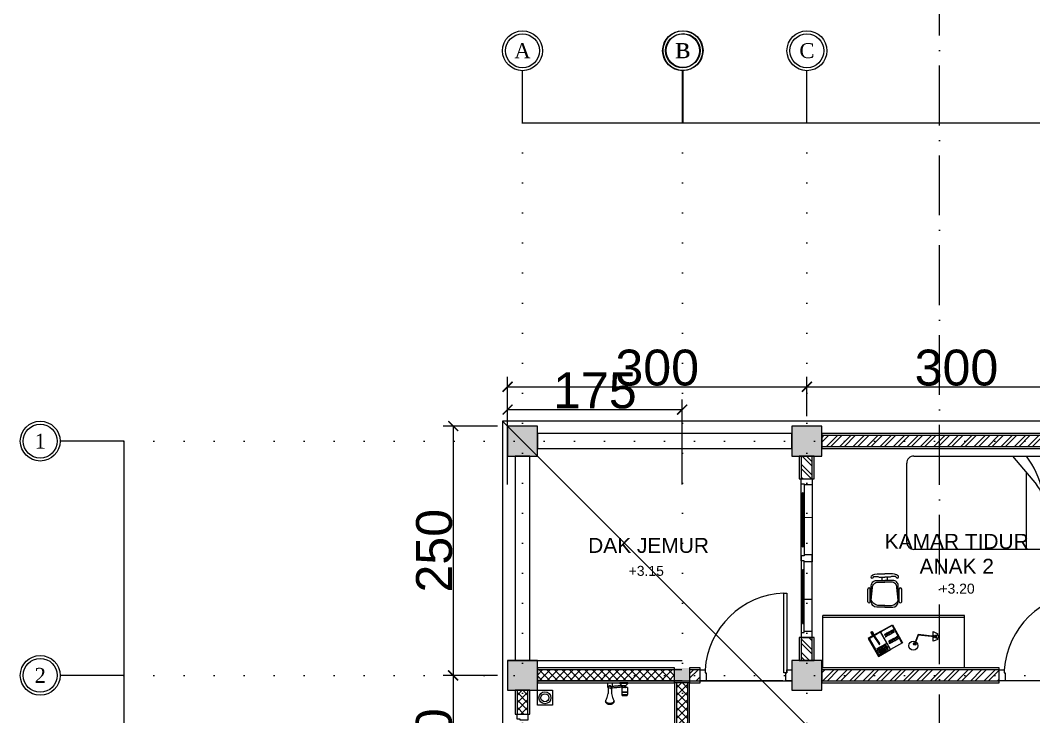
# Model space of a CAD drawing. Header units: millimetres. Extents: x -12161372 to 46643, y -9506984 to 15358.
# Drawn here: x 16804 to 17820, y 5767 to 6466 of the extents above; entities that cross this region are included whole.
import ezdxf
from ezdxf.enums import TextEntityAlignment as Align

# ---------------------------------------------------------------- set-up
doc = ezdxf.new("R2010")
doc.units = ezdxf.units.MM
for name, pattern in [('ACAD_ISO07W100', [3, 0, -3]), ('ACAD_ISO10W100', [18, 12, -3, 0, -3]), ('DASHED', [70, 50, -20])]:
    doc.linetypes.add(name, pattern=pattern)
for name, color, linetype, lineweight in [('arsiran', 202, 'Continuous', 0), ('atap', 220, 'Continuous', 0), ('dimensi', 50, 'Continuous', 5), ('dinding', 110, 'Continuous', 9), ('furniture', 7, 'Continuous', 5), ('garis potongan', 3, 'ACAD_ISO10W100', 18), ('interior', 7, 'Continuous', 13), ('jendela', 7, 'Continuous', 15), ('kolom', 150, 'Continuous', 13), ('pintu', 7, 'Continuous', 13), ('teks', 255, 'Continuous', 5)]:
    doc.layers.add(name, color=color, linetype=linetype, lineweight=lineweight)
doc.layers.add('GRID', color=7, linetype='Continuous', plot=False)
doc.layers.add('lantai', color=9, linetype='Continuous')
doc.styles.add('ATT', font='romans.shx')
doc.styles.get("Standard").update_dxf_attribs({"font": 'arial.ttf'})
doc.styles.add('teks2', font='times.ttf', dxfattribs={"height": 15})
doc.dimstyles.new('ISO-25', dxfattribs={"dimtxt": 4.5, "dimasz": 10, "dimexe": 10, "dimexo": 10, "dimtad": 1, "dimtxsty": 'Standard', "dimblk": 'ARCHTICK', "dimcen": 2.5, "dimclrt": 256, "dimadec": 0, "dimazin": 0, "dimtfac": 1, "dimtmove": 0, "dimatfit": 3, "dimfxl": 75, "dimfxlon": 1, "dimtfillclr": 256, "dimlwd": -1, "dimlwe": -1, "dimarcsym": 0})

# ---------------------------------------------------------------- blocks, each defined once
blk = doc.blocks.new('*U4')
at = {"layer": 'arsiran'}
h = blk.add_hatch(dxfattribs=at)
h.set_pattern_fill('ANSI32', color=256)
h.set_pattern_definition([(45, (-2274.681, -4513.269), (-6.735192, 6.735192), []), (45, (-2270.191, -4513.269), (-6.735192, 6.735192), [])])
h.paths.add_polyline_path([(0, 5.5), (0, -5.5), (270, -5.5), (270, 5.5)])
blk.add_lwpolyline([(0, -5.5), (270, -5.5), (270, 5.5), (0, 5.5)], close=True, dxfattribs=at)
at = {"layer": 'dinding'}
blk.add_lwpolyline([(0, -7.5), (270, -7.5), (270, 7.5), (0, 7.5)], close=True, dxfattribs=at)
blk = doc.blocks.new('*U74')
at = {"layer": 'arsiran'}
h = blk.add_hatch(dxfattribs=at)
h.set_pattern_fill('ANSI32', color=256, angle=-0.0423)
h.set_pattern_definition([(44.9577, (-2525.049, -4511.406), (-6.730218, 6.740162), []), (44.9577, (-2520.558, -4511.409), (-6.730218, 6.740162), [])])
h.paths.add_polyline_path([(0, 5.5), (0, -5.5), (23, -5.5), (23, 5.5)])
blk.add_lwpolyline([(0, -5.5), (23, -5.5), (23, 5.5), (0, 5.5)], close=True, dxfattribs=at)
at = {"layer": 'dinding'}
blk.add_lwpolyline([(0, -7.5), (23, -7.5), (23, 7.5), (0, 7.5)], close=True, dxfattribs=at)
blk = doc.blocks.new('*U44')
at = {"layer": 'arsiran'}
h = blk.add_hatch(dxfattribs=at)
h.set_pattern_fill('ANSI32', color=256, angle=-0.0002)
h.set_pattern_definition([(44.9998, (-2366.697, -4513.26), (-6.735168, 6.735216), []), (44.9998, (-2362.207, -4513.26), (-6.735168, 6.735216), [])])
h.paths.add_polyline_path([(0, 5.5), (0, -5.5), (178, -5.5), (178, 5.5)])
blk.add_lwpolyline([(0, -5.5), (178, -5.5), (178, 5.5), (0, 5.5)], close=True, dxfattribs=at)
at = {"layer": 'dinding'}
blk.add_lwpolyline([(0, -7.5), (178, -7.5), (178, 7.5), (0, 7.5)], close=True, dxfattribs=at)
blk = doc.blocks.new('12PBED02')
at = {"color": 0, "linetype": 'ByBlock'}
for p, q in [((0, 0), (0, 39)), ((2, 39), (0, 39)), ((2, 0), (2, 39)), ((5, 39), (74, 39)), ((20, 39), (20, 17.28474)), ((27, 39), (27, 7)), ((18, 34.5), (4, 34.5)), ((4, 34.5), (4, 4.5)), ((18, 4.5), (18, 34.5)), ((77, 36), (77, 3)), ((32.861232, 0.014143), (22.821743, 11.933915)), ((4, 4.5), (18, 4.5)), ((2, 0), (0, 0)), ((74, 0), (5, 0))]:
    blk.add_line(p, q, dxfattribs=at)
for centre, radius, start, end in [((5, 36), 3, 90, 180), ((74, 36), 3, 0, 90), ((11, 58.5), 25, 253.739795, 286.260205), ((32, 19.664349), 12, 180, 220.10593), ((32, 17.28474), 12, 180, 193.392796), ((59.913793, 23.931034), 40.69413, 193.392796, 216.020234), ((11, -19.5), 25, 73.739795, 106.260205), ((5, 3), 3, 180, 270), ((74, 3), 3, 270, 0)]:
    blk.add_arc(centre, radius, start, end, dxfattribs=at)
at = {"color": 0, "linetype": 'ByBlock', "style": 'ATT'}
for tag, flags, p in [('ITEM', 3, (49, 25)), ('ROOM_NUMBER', 1, (49, 10.5))]:
    blk.add_attdef(tag, text='', height=6, dxfattribs=dict(at, flags=flags)).set_placement(p, align=Align.CENTER)
blk = doc.blocks.new('_ArchTick')
at = {"color": 0, "linetype": 'ByBlock', "const_width": 0.15}
blk.add_lwpolyline([(-0.5, -0.5), (0.5, 0.5)], dxfattribs=at)
blk = doc.blocks.new('*D100')
at = {"layer": 'Defpoints', "color": 0, "ltscale": 10, "transparency": 16777216}
for p in [(17592.1, 6098.2), (17292.1, 6058.7), (17592.1, 6058.7)]:
    blk.add_point(p, dxfattribs=at)
at = {"layer": 'dimensi', "color": 0, "ltscale": 10, "transparency": 16777216}
for p, q in [((17292.1, 6068.7), (17292.1, 6108.2)), ((17592.1, 6068.7), (17592.1, 6108.2)), ((17292.1, 6098.2), (17592.1, 6098.2))]:
    blk.add_line(p, q, dxfattribs=at)
at = {"layer": 'dimensi', "color": 0, "ltscale": 10, "transparency": 16777216, "xscale": 10, "yscale": 10, "zscale": 10, "rotation": 180}
blk.add_blockref('_ArchTick', (17292.1, 6098.2), dxfattribs=at)
at = {"layer": 'dimensi', "color": 0, "ltscale": 10, "transparency": 16777216, "xscale": 10, "yscale": 10, "zscale": 10}
blk.add_blockref('_ArchTick', (17592.1, 6098.2), dxfattribs=at)
at = {"layer": 'dimensi', "ltscale": 10, "transparency": 16777216, "insert": (17442.1, 6117.2), "char_height": 4.5, "attachment_point": 5}
blk.add_mtext('{\\H8x;300}', dxfattribs=at)
blk = doc.blocks.new('*D101')
at = {"layer": 'Defpoints', "color": 0, "ltscale": 10, "transparency": 16777216}
for p in [(17892.1, 6098.1), (17592.1, 6058.7), (17892.1, 6058.7)]:
    blk.add_point(p, dxfattribs=at)
at = {"layer": 'dimensi', "color": 0, "ltscale": 10, "transparency": 16777216}
for p, q in [((17592.1, 6068.7), (17592.1, 6108.1)), ((17892.1, 6068.7), (17892.1, 6108.1)), ((17592.1, 6098.1), (17892.1, 6098.1))]:
    blk.add_line(p, q, dxfattribs=at)
at = {"layer": 'dimensi', "color": 0, "ltscale": 10, "transparency": 16777216, "xscale": 10, "yscale": 10, "zscale": 10, "rotation": 180}
blk.add_blockref('_ArchTick', (17592.1, 6098.1), dxfattribs=at)
at = {"layer": 'dimensi', "color": 0, "ltscale": 10, "transparency": 16777216, "xscale": 10, "yscale": 10, "zscale": 10}
blk.add_blockref('_ArchTick', (17892.1, 6098.1), dxfattribs=at)
at = {"layer": 'dimensi', "ltscale": 10, "transparency": 16777216, "insert": (17742.1, 6117.2), "char_height": 4.5, "attachment_point": 5}
blk.add_mtext('{\\H8x;300}', dxfattribs=at)
blk = doc.blocks.new('*D105')
at = {"layer": 'Defpoints', "color": 0, "ltscale": 10, "transparency": 16777216}
for p in [(17292.1, 6058.7), (17237.6, 5808.7), (17292.1, 5808.7)]:
    blk.add_point(p, dxfattribs=at)
at = {"layer": 'dimensi', "color": 0, "ltscale": 10, "transparency": 16777216}
for p, q in [((17282.1, 6058.7), (17227.6, 6058.7)), ((17237.6, 6058.7), (17237.6, 5808.7)), ((17282.1, 5808.7), (17227.6, 5808.7))]:
    blk.add_line(p, q, dxfattribs=at)
at = {"layer": 'dimensi', "color": 0, "ltscale": 10, "transparency": 16777216, "xscale": 10, "yscale": 10, "zscale": 10}
for p, rotation in [((17237.6, 6058.7), 90), ((17237.6, 5808.7), 270)]:
    blk.add_blockref('_ArchTick', p, dxfattribs=dict(at, rotation=rotation))
at = {"layer": 'dimensi', "ltscale": 10, "transparency": 16777216, "insert": (17218.6, 5933.7), "char_height": 4.5, "attachment_point": 5, "rotation": 90}
blk.add_mtext('{\\H8x;250}', dxfattribs=at)
blk = doc.blocks.new('*D106')
at = {"layer": 'Defpoints', "color": 0, "ltscale": 10, "transparency": 16777216}
for p in [(17291.4, 5808.7), (17237.4, 5658.7), (17291.4, 5658.7)]:
    blk.add_point(p, dxfattribs=at)
at = {"layer": 'dimensi', "color": 0, "ltscale": 10, "transparency": 16777216}
for p, q in [((17281.4, 5808.7), (17227.4, 5808.7)), ((17237.4, 5808.7), (17237.4, 5658.7)), ((17281.4, 5658.7), (17227.4, 5658.7))]:
    blk.add_line(p, q, dxfattribs=at)
at = {"layer": 'dimensi', "color": 0, "ltscale": 10, "transparency": 16777216, "xscale": 10, "yscale": 10, "zscale": 10}
for p, rotation in [((17237.4, 5808.7), 90), ((17237.4, 5658.7), 270)]:
    blk.add_blockref('_ArchTick', p, dxfattribs=dict(at, rotation=rotation))
at = {"layer": 'dimensi', "ltscale": 10, "transparency": 16777216, "insert": (17218.4, 5733.7), "char_height": 4.5, "attachment_point": 5, "rotation": 90}
blk.add_mtext('{\\H8x;150}', dxfattribs=at)
blk = doc.blocks.new('*D113')
at = {"layer": 'Defpoints', "color": 0, "ltscale": 10, "transparency": 16777216}
for p in [(17467.1, 6075.3), (17292.1, 5823.7), (17467.1, 5823.7)]:
    blk.add_point(p, dxfattribs=at)
at = {"layer": 'dimensi', "color": 0, "ltscale": 10, "transparency": 16777216}
for p, q in [((17292.1, 6000.3), (17292.1, 6085.3)), ((17467.1, 6000.3), (17467.1, 6085.3)), ((17292.1, 6075.3), (17467.1, 6075.3))]:
    blk.add_line(p, q, dxfattribs=at)
at = {"layer": 'dimensi', "color": 0, "ltscale": 10, "transparency": 16777216, "xscale": 10, "yscale": 10, "zscale": 10, "rotation": 180}
blk.add_blockref('_ArchTick', (17292.1, 6075.3), dxfattribs=at)
at = {"layer": 'dimensi', "color": 0, "ltscale": 10, "transparency": 16777216, "xscale": 10, "yscale": 10, "zscale": 10}
blk.add_blockref('_ArchTick', (17467.1, 6075.3), dxfattribs=at)
at = {"layer": 'dimensi', "ltscale": 10, "transparency": 16777216, "insert": (17379.6, 6094.3), "char_height": 4.5, "attachment_point": 5}
blk.add_mtext('{\\H8x;175}', dxfattribs=at)
blk = doc.blocks.new('*U114')
at = {"layer": 'arsiran'}
h = blk.add_hatch(dxfattribs=at)
h.set_pattern_fill('ANSI32', color=256)
h.set_pattern_definition([(45, (-2534.189, -4513.269), (-6.735192, 6.735192), []), (45, (-2529.699, -4513.269), (-6.735192, 6.735192), [])])
h.paths.add_polyline_path([(0, 5.5), (0, -5.5), (10.5, -5.5), (10.5, 5.5)])
blk.add_lwpolyline([(0, -5.5), (10.5, -5.5), (10.5, 5.5), (0, 5.5)], close=True, dxfattribs=at)
at = {"layer": 'dinding'}
blk.add_lwpolyline([(0, -7.5), (10.5, -7.5), (10.5, 7.5), (0, 7.5)], close=True, dxfattribs=at)

msp = doc.modelspace()

# ---------------------------------------------------------------- hatches: boundary and pattern name
at = {"layer": 'dinding'}
h = msp.add_hatch(dxfattribs=at)
h.set_pattern_fill('ANSI37', color=202, scale=1.7)
h.set_pattern_definition([(45, (12111.991, 1621.817), (-3.816609, 3.816609), []), (135, (12111.991, 1621.817), (-3.816609, -3.816609), [])])
h.paths.add_polyline_path([(17459.491, 5803.176), (17459.491, 5814.176), (17322.061, 5814.176), (17322.061, 5803.176)])
h = msp.add_hatch(dxfattribs=at)
h.set_pattern_fill('ANSI37', color=202, scale=1.7, angle=270)
h.set_pattern_definition([(315, (13120.2014, 11003.746), (3.816609, 3.816609), []), (45, (13120.2014, 11003.746), (-3.816609, 3.816609), [])])
h.paths.add_polyline_path([(17301.561, 5769.676), (17312.561, 5769.676), (17312.561, 5793.676), (17301.561, 5793.676)])
h = msp.add_hatch(dxfattribs=at)
h.set_pattern_fill('ANSI37', color=202, scale=1.7, angle=270)
h.set_pattern_definition([(315, (13280.1863, 11011.1934), (3.816609, 3.816609), []), (45, (13280.1863, 11011.1934), (-3.816609, 3.816609), [])])
h.paths.add_polyline_path([(17461.573, 5752.984), (17472.573, 5752.984), (17472.546, 5801.124), (17461.546, 5801.124)])
at = {"layer": 'jendela'}
h = msp.add_hatch(color=256, dxfattribs=at)
h.dxf.hatch_style = 1
h.paths.add_polyline_path([(17587.753, 5991.707), (17588.353, 5991.707), (17588.353, 5937.707), (17587.753, 5937.707)])
h = msp.add_hatch(color=256, dxfattribs=at)
h.dxf.hatch_style = 1
h.paths.add_polyline_path([(17587.758, 5937.714), (17588.358, 5937.714), (17588.358, 5991.714), (17587.758, 5991.714)])
h = msp.add_hatch(color=256, dxfattribs=at)
h.dxf.hatch_style = 1
h.paths.add_polyline_path([(17587.758, 5937.714), (17588.358, 5937.714), (17588.358, 5991.714), (17587.758, 5991.714)])
h = msp.add_hatch(color=256, dxfattribs=at)
h.dxf.hatch_style = 1
h.paths.add_polyline_path([(17587.758, 5991.701), (17588.358, 5991.701), (17588.358, 5937.701), (17587.758, 5937.701)])
h = msp.add_hatch(color=256, dxfattribs=at)
h.dxf.hatch_style = 1
h.paths.add_polyline_path([(17587.758, 5991.701), (17588.358, 5991.701), (17588.358, 5937.701), (17587.758, 5937.701)])
h = msp.add_hatch(color=256, dxfattribs=at)
h.dxf.hatch_style = 1
h.paths.add_polyline_path([(17587.753, 5860.707), (17588.353, 5860.707), (17588.353, 5914.707), (17587.753, 5914.707)])
h = msp.add_hatch(color=256, dxfattribs=at)
h.dxf.hatch_style = 1
h.paths.add_polyline_path([(17587.758, 5860.714), (17588.358, 5860.714), (17588.358, 5914.714), (17587.758, 5914.714)])
h = msp.add_hatch(color=256, dxfattribs=at)
h.dxf.hatch_style = 1
h.paths.add_polyline_path([(17587.758, 5860.714), (17588.358, 5860.714), (17588.358, 5914.714), (17587.758, 5914.714)])
h = msp.add_hatch(color=256, dxfattribs=at)
h.dxf.hatch_style = 1
h.paths.add_polyline_path([(17587.758, 5914.701), (17588.358, 5914.701), (17588.358, 5860.701), (17587.758, 5860.701)])
h = msp.add_hatch(color=256, dxfattribs=at)
h.dxf.hatch_style = 1
h.paths.add_polyline_path([(17587.758, 5914.701), (17588.358, 5914.701), (17588.358, 5860.701), (17587.758, 5860.701)])
at = {"layer": 'kolom'}
h = msp.add_hatch(color=256, dxfattribs=at)
h.dxf.hatch_style = 1
h.paths.add_polyline_path([(17322.061, 6028.676), (17322.061, 6058.676), (17292.061, 6058.676), (17292.061, 6028.676)])
h = msp.add_hatch(color=256, dxfattribs=at)
h.dxf.hatch_style = 1
h.paths.add_polyline_path([(17607.061, 6028.676), (17607.061, 6058.676), (17577.061, 6058.676), (17577.061, 6028.676)])
h = msp.add_hatch(color=256, dxfattribs=at)
h.dxf.hatch_style = 1
h.paths.add_polyline_path([(17322.061, 5793.676), (17322.061, 5823.676), (17292.061, 5823.676), (17292.061, 5793.676)])
h = msp.add_hatch(color=256, dxfattribs=at)
h.dxf.hatch_style = 1
h.paths.add_polyline_path([(17607.061, 5793.751), (17607.061, 5823.751), (17577.061, 5823.751), (17577.061, 5793.751)])
h = msp.add_hatch(color=256, dxfattribs=at)
h.dxf.hatch_style = 1
h.paths.add_polyline_path([(17474.554, 5816.229), (17459.554, 5816.229), (17459.554, 5801.229), (17474.554, 5801.229)])
h = msp.add_hatch(color=256, dxfattribs=at)
h.dxf.hatch_style = 1
h.paths.add_polyline_path([(17474.554, 5816.229), (17459.554, 5816.229), (17459.554, 5801.229), (17474.554, 5801.229)])

# ---------------------------------------------------------------- linework, layer by layer
at = {"layer": 'arsiran'}
for points in [[(17466.841, 5814.176), (17322.061, 5814.176)], [(17467.069, 5803.035), (17322.061, 5803.035)], [(17301.561, 5793.676), (17301.561, 5769.676)], [(17312.561, 5769.676), (17312.561, 5793.676)], [(17461.546, 5801.124), (17461.462, 5752.978)], [(17472.643, 5752.984), (17472.643, 5801.124)]]:
    msp.add_lwpolyline(points, dxfattribs=at)
at = {"layer": 'atap', "ltscale": 10}
msp.add_line((17649.561, 5701.176), (17287.061, 6063.676), dxfattribs=at)
for points in [[(17287.061, 6063.676), (17287.061, 5338.676), (18212.061, 5338.676), (18212.061, 5789.069)], [(18212.061, 5789.069), (18497.061, 5789.069), (18497.061, 6063.676), (17287.061, 6063.676)]]:
    msp.add_lwpolyline(points, dxfattribs=at)
at = {"layer": 'dimensi', "ltscale": 10}
msp.add_line((17292.061, 5823.676), (17467.061, 5823.676), dxfattribs=at)
at = {"layer": 'dinding'}
for points in [[(17322.061, 6036.176), (17577.061, 6036.176), (17577.061, 6051.176), (17322.061, 6051.176)], [(17314.561, 5823.676), (17314.561, 6028.676), (17299.561, 6028.676), (17299.561, 5823.676)], [(17322.061, 5801.176), (17459.402, 5801.176), (17459.402, 5816.176), (17322.061, 5816.176)], [(17299.561, 5793.676), (17299.561, 5769.676), (17314.561, 5769.676), (17314.561, 5793.676)], [(17459.561, 5801.124), (17459.573, 5752.984), (17474.573, 5752.984), (17474.561, 5801.124)]]:
    msp.add_lwpolyline(points, close=True, dxfattribs=at)
at = {"layer": 'furniture'}
for p, q in [((17750.221, 5868.873), (17608.001, 5868.873)), ((17608.001, 5816.251), (17608.001, 5868.873)), ((17750.221, 5866.873), (17608.001, 5866.873)), ((17750.221, 5816.251), (17750.221, 5868.873)), ((17656.195, 5851.872), (17657.128, 5852.522)), ((17657.128, 5852.522), (17659.504, 5849.115)), ((17657.138, 5852.387), (17657.381, 5852.557)), ((17657.138, 5852.387), (17658.295, 5850.727)), ((17657.381, 5852.557), (17658.538, 5850.897)), ((17659.595, 5848.533), (17665.668, 5852.19)), ((17665.668, 5852.19), (17675.85, 5834.335)), ((17677.562, 5858.619), (17666.159, 5852.47)), ((17677.562, 5858.619), (17686.944, 5841.65)), ((17654.57, 5845.508), (17658.999, 5848.175)), ((17654.57, 5845.508), (17664.397, 5828.792)), ((17658.567, 5848.471), (17656.195, 5851.872)), ((17658.295, 5850.727), (17658.538, 5850.897)), ((17658.719, 5848.577), (17658.567, 5848.471)), ((17658.719, 5848.577), (17664.409, 5840.416)), ((17659.504, 5849.115), (17658.723, 5848.571)), ((17659.288, 5848.974), (17664.978, 5840.813)), ((17664.397, 5828.792), (17676.095, 5834.475)), ((17664.409, 5840.416), (17665.446, 5839.598)), ((17665.446, 5839.598), (17664.978, 5840.813)), ((17768.635, 5816.251), (17608.001, 5816.251))]:
    msp.add_line(p, q, dxfattribs=at)
msp.add_lwpolyline([(17658.747, 5848.537), (17653.736, 5845.68), (17664.044, 5827.603), (17676.095, 5834.475), (17665.787, 5852.552), (17659.352, 5848.882)], dxfattribs=at)
msp.add_lwpolyline([(17665.787, 5852.552), (17677.838, 5859.424), (17688.147, 5841.347), (17676.095, 5834.475)], close=True, dxfattribs=at)
for points in [[(17669.875, 5849.548), (17670.448, 5849.977), (17670.712, 5850.23), (17671.238, 5850.415), (17671.483, 5850.669), (17672.009, 5850.854), (17672.21, 5851.186), (17672.824, 5851.217), (17672.948, 5851.505), (17673.672, 5851.701), (17673.796, 5851.988), (17674.288, 5852.052), (17674.38, 5852.219), (17675.568, 5852.657), (17675.615, 5852.901), (17676.03, 5852.921), (17676.911, 5853.526), (17677.153, 5853.46), (17677.201, 5853.703), (17677.476, 5853.758), (17677.586, 5853.923), (17678.129, 5854.249), (17678.39, 5854.484), (17678.666, 5854.539), (17678.732, 5854.781), (17678.853, 5854.748), (17678.93, 5854.792)], [(17670.16, 5848.466), (17670.733, 5848.895), (17670.997, 5849.148), (17671.523, 5849.333), (17671.768, 5849.587), (17672.294, 5849.773), (17672.495, 5850.104), (17673.108, 5850.135), (17673.233, 5850.423), (17673.957, 5850.619), (17674.081, 5850.906), (17674.573, 5850.97), (17674.665, 5851.137), (17675.852, 5851.576), (17675.9, 5851.819), (17676.315, 5851.839), (17677.196, 5852.444), (17677.438, 5852.378), (17677.486, 5852.621), (17677.761, 5852.676), (17677.871, 5852.841), (17678.414, 5853.168), (17678.675, 5853.402), (17678.951, 5853.457), (17679.017, 5853.699), (17679.138, 5853.666), (17679.215, 5853.71)], [(17670.775, 5847.241), (17671.348, 5847.67), (17671.613, 5847.923), (17672.138, 5848.108), (17672.384, 5848.362), (17672.909, 5848.547), (17673.111, 5848.879), (17673.724, 5848.91), (17673.849, 5849.198), (17674.572, 5849.394), (17674.697, 5849.681), (17675.189, 5849.745), (17675.28, 5849.912), (17676.468, 5850.35), (17676.515, 5850.594), (17676.931, 5850.614), (17677.812, 5851.219), (17678.054, 5851.153), (17678.101, 5851.396), (17678.377, 5851.451), (17678.487, 5851.616), (17679.03, 5851.942), (17679.291, 5852.177), (17679.566, 5852.232), (17679.633, 5852.474), (17679.754, 5852.441), (17679.831, 5852.485)], [(17673.927, 5842.734), (17674.5, 5843.162), (17674.764, 5843.415), (17675.29, 5843.6), (17675.535, 5843.855), (17676.061, 5844.04), (17676.262, 5844.372), (17676.876, 5844.403), (17677, 5844.69), (17677.724, 5844.886), (17677.848, 5845.174), (17678.34, 5845.238), (17678.432, 5845.405), (17679.619, 5845.843), (17679.667, 5846.087), (17680.082, 5846.107), (17680.963, 5846.711), (17681.205, 5846.645), (17681.253, 5846.889), (17681.528, 5846.944), (17681.638, 5847.109), (17682.181, 5847.435), (17682.442, 5847.669), (17682.718, 5847.724), (17682.784, 5847.966), (17682.905, 5847.933), (17682.982, 5847.977)], [(17674.212, 5841.652), (17674.785, 5842.08), (17675.049, 5842.333), (17675.575, 5842.519), (17675.82, 5842.773), (17676.345, 5842.958), (17676.547, 5843.29), (17677.16, 5843.321), (17677.285, 5843.608), (17678.008, 5843.804), (17678.133, 5844.092), (17678.625, 5844.156), (17678.717, 5844.323), (17679.904, 5844.761), (17679.952, 5845.005), (17680.367, 5845.025), (17681.248, 5845.63), (17681.49, 5845.563), (17681.538, 5845.807), (17681.813, 5845.862), (17681.923, 5846.027), (17682.466, 5846.353), (17682.727, 5846.588), (17683.003, 5846.642), (17683.069, 5846.884), (17683.19, 5846.851), (17683.267, 5846.895)], [(17674.827, 5840.427), (17675.4, 5840.855), (17675.665, 5841.108), (17676.19, 5841.293), (17676.436, 5841.548), (17676.961, 5841.733), (17677.163, 5842.065), (17677.776, 5842.096), (17677.901, 5842.383), (17678.624, 5842.579), (17678.749, 5842.867), (17679.241, 5842.931), (17679.332, 5843.098), (17680.52, 5843.536), (17680.567, 5843.78), (17680.983, 5843.8), (17681.864, 5844.405), (17682.106, 5844.338), (17682.153, 5844.582), (17682.429, 5844.637), (17682.539, 5844.802), (17683.082, 5845.128), (17683.343, 5845.363), (17683.618, 5845.417), (17683.684, 5845.659), (17683.806, 5845.626), (17683.883, 5845.67)], [(17662.383, 5835.321), (17662.956, 5835.75), (17663.22, 5836.003), (17663.745, 5836.188), (17663.991, 5836.442), (17664.516, 5836.627), (17664.718, 5836.959), (17665.331, 5836.99), (17665.456, 5837.278), (17666.179, 5837.474), (17666.304, 5837.761), (17666.796, 5837.825), (17666.888, 5837.992), (17668.075, 5838.43), (17668.123, 5838.674), (17668.538, 5838.694), (17669.419, 5839.299), (17669.661, 5839.233), (17669.709, 5839.476), (17669.984, 5839.531), (17670.094, 5839.696), (17670.637, 5840.022), (17670.898, 5840.257), (17671.173, 5840.312), (17671.24, 5840.554), (17671.361, 5840.521), (17671.438, 5840.565)], [(17662.668, 5834.239), (17663.24, 5834.668), (17663.505, 5834.921), (17664.03, 5835.106), (17664.276, 5835.36), (17664.801, 5835.545), (17665.003, 5835.877), (17665.616, 5835.908), (17665.741, 5836.196), (17666.464, 5836.392), (17666.589, 5836.679), (17667.081, 5836.743), (17667.172, 5836.91), (17668.36, 5837.348), (17668.408, 5837.592), (17668.823, 5837.612), (17669.704, 5838.217), (17669.946, 5838.151), (17669.994, 5838.394), (17670.269, 5838.449), (17670.379, 5838.614), (17670.922, 5838.94), (17671.183, 5839.175), (17671.458, 5839.23), (17671.525, 5839.472), (17671.646, 5839.439), (17671.723, 5839.483)], [(17663.283, 5833.014), (17663.856, 5833.443), (17664.121, 5833.696), (17664.646, 5833.881), (17664.892, 5834.135), (17665.417, 5834.32), (17665.619, 5834.652), (17666.232, 5834.683), (17666.356, 5834.971), (17667.08, 5835.167), (17667.204, 5835.454), (17667.697, 5835.518), (17667.788, 5835.685), (17668.976, 5836.123), (17669.023, 5836.367), (17669.438, 5836.387), (17670.32, 5836.992), (17670.562, 5836.926), (17670.609, 5837.169), (17670.884, 5837.224), (17670.995, 5837.389), (17671.537, 5837.715), (17671.799, 5837.95), (17672.074, 5838.005), (17672.14, 5838.247), (17672.261, 5838.214), (17672.338, 5838.258)], [(17664.087, 5832.477), (17664.66, 5832.906), (17664.925, 5833.159), (17665.45, 5833.344), (17665.696, 5833.598), (17666.221, 5833.784), (17666.423, 5834.115), (17667.036, 5834.146), (17667.161, 5834.434), (17667.884, 5834.63), (17668.009, 5834.917), (17668.501, 5834.981), (17668.592, 5835.148), (17669.78, 5835.587), (17669.827, 5835.83), (17670.243, 5835.85), (17671.124, 5836.455), (17671.366, 5836.389), (17671.413, 5836.632), (17671.689, 5836.687), (17671.799, 5836.852), (17672.342, 5837.179), (17672.603, 5837.413), (17672.878, 5837.468), (17672.945, 5837.71), (17673.066, 5837.677), (17673.143, 5837.721)], [(17664.372, 5831.395), (17664.945, 5831.824), (17665.21, 5832.077), (17665.735, 5832.262), (17665.981, 5832.517), (17666.506, 5832.702), (17666.708, 5833.033), (17667.321, 5833.064), (17667.445, 5833.352), (17668.169, 5833.548), (17668.294, 5833.835), (17668.786, 5833.9), (17668.877, 5834.066), (17670.065, 5834.505), (17670.112, 5834.748), (17670.528, 5834.768), (17671.409, 5835.373), (17671.651, 5835.307), (17671.698, 5835.551), (17671.973, 5835.605), (17672.084, 5835.77), (17672.626, 5836.097), (17672.888, 5836.331), (17673.163, 5836.386), (17673.229, 5836.628), (17673.35, 5836.595), (17673.428, 5836.639)], [(17664.988, 5830.17), (17665.561, 5830.599), (17665.825, 5830.852), (17666.351, 5831.037), (17666.596, 5831.291), (17667.122, 5831.477), (17667.323, 5831.808), (17667.937, 5831.839), (17668.061, 5832.127), (17668.785, 5832.323), (17668.909, 5832.61), (17669.401, 5832.675), (17669.493, 5832.841), (17670.681, 5833.28), (17670.728, 5833.523), (17671.143, 5833.543), (17672.024, 5834.148), (17672.266, 5834.082), (17672.314, 5834.325), (17672.589, 5834.38), (17672.699, 5834.545), (17673.242, 5834.872), (17673.503, 5835.106), (17673.779, 5835.161), (17673.845, 5835.403), (17673.966, 5835.37), (17674.043, 5835.414)]]:
    msp.add_spline(points, degree=3, dxfattribs=at)
at = {"layer": 'garis potongan', "ltscale": 5}
msp.add_lwpolyline([(17750.159, 5008.854), (17725.159, 5008.854), (17725.159, 6608.868), (17750.159, 6608.868)], dxfattribs=at)
at = {"layer": 'GRID'}
for p, q in [((17667.499, 5903.927), (17667.499, 5907.078)), ((17672.871, 5903.927), (17672.871, 5907.078)), ((17653.159, 5882.542), (17653.159, 5895.282)), ((17655.748, 5882.542), (17655.748, 5895.282)), ((17684.622, 5882.542), (17684.622, 5895.282)), ((17687.21, 5882.542), (17687.21, 5895.282)), ((17718.679, 5843.004), (17718.679, 5852.737)), ((17718.679, 5852.737), (17723.436, 5850.43)), ((17703.545, 5849.593), (17700.099, 5840.445)), ((17703.796, 5849.113), (17700.407, 5840.005)), ((17720.337, 5847.803), (17703.545, 5849.593)), ((17720.523, 5847.299), (17703.796, 5849.113)), ((17723.436, 5844.573), (17718.679, 5843.004)), ((17722.114, 5845.54), (17722.114, 5849.433)), ((17722.114, 5849.433), (17724.017, 5848.511)), ((17724.017, 5846.168), (17722.114, 5845.54)), ((17723.436, 5848.792), (17723.436, 5850.43)), ((17723.436, 5844.573), (17723.436, 5845.976)), ((17724.017, 5846.168), (17724.017, 5848.511))]:
    msp.add_line(p, q, dxfattribs=at)
for points in [[(17656.519, 5908.211, -0.20706567), (17664.688, 5910.552), (17670.185, 5910.552)], [(17670.185, 5877.175), (17662.127, 5877.175, -0.41421356), (17656.755, 5882.547), (17656.755, 5898.662, -0.41837619), (17662.127, 5903.927), (17670.185, 5903.927)], [(17658.955, 5907.724, -0.21457838), (17664.666, 5907.078), (17670.185, 5907.078)], [(17683.851, 5908.211, 0.20706567), (17675.681, 5910.552), (17670.185, 5910.552)], [(17681.414, 5907.724, 0.21457838), (17675.703, 5907.078), (17670.185, 5907.078)], [(17670.185, 5877.175), (17678.243, 5877.175, 0.41421356), (17683.615, 5882.547), (17683.615, 5898.662, 0.41837619), (17678.243, 5903.927), (17670.185, 5903.927)], [(17670.185, 5878.864), (17663.332, 5878.864, -0.28027969), (17656.755, 5884.236), (17657.96, 5896.91, -0.41837619), (17663.332, 5902.175), (17670.185, 5902.175)], [(17670.185, 5878.864), (17677.037, 5878.864, 0.28027969), (17683.615, 5884.236), (17682.409, 5896.91, 0.41837619), (17677.037, 5902.175), (17670.185, 5902.175)]]:
    msp.add_lwpolyline(points, format="xyb", dxfattribs=at)
for centre, radius in [((17698.89, 5838.467), 4.486), ((17720.43, 5847.551), 1.354), ((17700.219, 5840.195), 1.354)]:
    msp.add_circle(centre, radius, dxfattribs=at)
for centre, radius, start, end in [((17657.654, 5907.551), 1.313, 149.822799, 7.534847), ((17682.716, 5907.551), 1.313, 172.465153, 30.177201), ((17654.454, 5895.282), 1.294, 0, 180), ((17685.916, 5895.282), 1.294, 0, 180), ((17654.451, 5882.783), 1.314, 190.578063, 349.641962), ((17685.914, 5882.778), 1.314, 190.358038, 349.421937), ((17720.43, 5847.551), 0.269, 290.236198, 110.236198), ((17700.253, 5840.225), 0.269, 124.975118, 304.975118)]:
    msp.add_arc(centre, radius, start, end, dxfattribs=at)
at = {"layer": 'interior', "lineweight": 0}
for p, q in [((17392.272, 5801.176), (17392.328, 5797.095)), ((17392.272, 5801.176), (17396.885, 5801.176)), ((17392.778, 5796.365), (17392.778, 5790.382)), ((17396.378, 5796.365), (17396.378, 5790.382)), ((17396.885, 5801.176), (17396.828, 5797.095)), ((17404.703, 5800.445), (17404.703, 5801.176)), ((17412.578, 5801.176), (17404.703, 5801.176)), ((17412.578, 5800.445), (17404.703, 5800.445)), ((17404.703, 5800.445), (17406.841, 5798.251)), ((17412.297, 5796.395), (17406.672, 5796.395)), ((17406.672, 5796.395), (17406.672, 5792.12)), ((17406.672, 5792.12), (17412.297, 5792.12)), ((17406.672, 5791.811), (17406.672, 5789.336)), ((17406.672, 5791.811), (17412.297, 5791.811)), ((17406.785, 5797.882), (17407.066, 5798.219)), ((17406.785, 5796.789), (17406.785, 5797.882)), ((17406.785, 5796.789), (17407.066, 5796.451)), ((17410.441, 5798.251), (17406.841, 5798.251)), ((17406.953, 5792.12), (17406.953, 5791.811)), ((17410.216, 5798.219), (17407.066, 5798.219)), ((17410.216, 5796.451), (17407.066, 5796.451)), ((17407.741, 5796.789), (17407.741, 5797.882)), ((17409.541, 5796.789), (17409.541, 5797.882)), ((17410.497, 5797.882), (17410.216, 5798.219)), ((17410.497, 5796.789), (17410.216, 5796.451)), ((17410.328, 5792.12), (17410.328, 5791.811)), ((17412.578, 5800.445), (17410.441, 5798.251)), ((17410.497, 5796.789), (17410.497, 5797.882)), ((17412.297, 5796.395), (17412.297, 5792.12)), ((17412.297, 5791.811), (17412.297, 5789.336)), ((17412.578, 5800.445), (17412.578, 5801.176)), ((17390.36, 5782.942), (17390.36, 5782.507)), ((17390.641, 5782.942), (17390.641, 5783.663)), ((17406.672, 5789.505), (17412.297, 5789.505)), ((17406.672, 5789.392), (17412.297, 5789.392)), ((17406.672, 5789.336), (17412.297, 5789.336)), ((17407.685, 5788.323), (17411.285, 5788.323))]:
    msp.add_line(p, q, dxfattribs=at)
at = {"layer": 'interior', "linetype": 'DASHED', "lineweight": 0}
for p, q in [((17393.622, 5795.911), (17393.369, 5795.229)), ((17393.622, 5797.239), (17393.622, 5795.911)), ((17395.535, 5797.239), (17395.535, 5795.911)), ((17395.535, 5795.911), (17395.788, 5795.229))]:
    msp.add_line(p, q, dxfattribs=at)
at = {"layer": 'interior'}
msp.add_lwpolyline([(17322.061, 5793.676), (17337.061, 5793.676), (17337.061, 5778.676), (17322.061, 5778.676)], close=True, dxfattribs=at)
at = {"layer": 'interior', "lineweight": 0}
for points in [[(17392.778, 5796.365, -0.10250507), (17392.914, 5797.021, -0.10006428), (17393.305, 5797.583, -0.09679545), (17393.886, 5797.955, -0.09460438), (17394.578, 5798.087, -0.09460438), (17395.271, 5797.955, -0.09679545), (17395.851, 5797.583, -0.10006428), (17396.242, 5797.021, -0.10250507), (17396.378, 5796.365, -0.10250507)], [(17398.495, 5783.921, -0.0026927), (17398.514, 5783.892, -0.1458859), (17398.797, 5782.942, -0.1458859), (17398.514, 5781.992, -0.10716403), (17397.561, 5781.054, -0.07712701), (17396.263, 5780.489, -0.06419184), (17394.578, 5780.272, -0.06419184), (17392.894, 5780.489, -0.07712701), (17391.595, 5781.054, -0.10716403), (17390.643, 5781.992, -0.1458859), (17390.36, 5782.942, -0.1458859)], [(17390.36, 5782.942, -0.1458859), (17390.643, 5783.892, -0.0026927), (17390.662, 5783.921, -0.07712701)], [(17398.797, 5782.507, -0.1458859), (17398.514, 5781.556, -0.10716403), (17397.561, 5780.618, -0.07712701), (17396.263, 5780.053, -0.06419184), (17394.578, 5779.836, -0.06419184), (17392.894, 5780.053, -0.07712701), (17391.595, 5780.618, -0.10716403), (17390.643, 5781.556, -0.1458859), (17390.36, 5782.507, -0.1458859)], [(17394.578, 5780.45, -0.06419184), (17393.006, 5780.652, -0.07712701), (17391.794, 5781.18, -0.10716403), (17390.905, 5782.055, -0.1458859), (17390.641, 5782.942, -0.1458859)], [(17394.578, 5779.379, -0.0644119), (17393.096, 5779.571, -0.07731233), (17391.953, 5780.07, -0.10716908), (17391.115, 5780.898, -0.03832391), (17391.002, 5781.104, -0.14546886)], [(17398.516, 5782.942, -0.1458859), (17398.251, 5782.055, -0.10716403), (17397.362, 5781.18, -0.07712701), (17396.15, 5780.652, -0.06419184), (17394.578, 5780.45, -0.06419184)], [(17398.155, 5781.104, -0.03832391), (17398.041, 5780.898, -0.10716908), (17397.204, 5780.07, -0.07731233), (17396.06, 5779.571, -0.0644119), (17394.578, 5779.379, -0.0644119)]]:
    msp.add_lwpolyline(points, format="xyb", dxfattribs=at)
for points in [[(17396.662, 5796.277), (17397.41, 5796.318), (17398.65, 5796.395), (17399.759, 5796.472), (17400.762, 5796.55), (17401.687, 5796.628), (17402.557, 5796.707), (17403.398, 5796.786), (17404.237, 5796.867), (17405.093, 5796.948), (17405.959, 5797.03), (17406.785, 5797.108)], [(17396.839, 5797.864), (17397.315, 5797.89), (17398.543, 5797.966), (17399.642, 5798.043), (17400.637, 5798.12), (17401.554, 5798.197), (17402.418, 5798.276), (17403.254, 5798.355), (17404.087, 5798.435), (17404.938, 5798.516), (17405.799, 5798.597), (17406.445, 5798.658)]]:
    msp.add_lwpolyline(points, dxfattribs=at)
at = {"layer": 'interior'}
for radius in [6, 4]:
    msp.add_circle((17329.561, 5786.176), radius, dxfattribs=at)
at = {"layer": 'interior', "lineweight": 0}
for centre, radius, start, end in [((17394.578, 5797.126), 2.25, 180.792678, 216.869898), ((17394.578, 5797.716), 1.069, 195.533077, 206.525352), ((17394.578, 5797.716), 1.069, 333.474648, 344.466923), ((17394.578, 5797.126), 2.25, 323.130102, 359.207322), ((17407.263, 5797.486), 0.621, 39.597753, 140.402247), ((17407.263, 5797.184), 0.621, 219.597753, 320.402247), ((17408.641, 5796.194), 1.912, 61.927513, 118.072487), ((17408.641, 5798.476), 1.912, 241.927513, 298.072487), ((17410.019, 5797.486), 0.621, 39.597753, 140.402247), ((17410.019, 5797.184), 0.621, 219.597753, 320.402247), ((17393.751, 5783.542), 3.112, 145.611459, 177.777185), ((17383.646, 5790.458), 9.133, 325.611459, 359.522776), ((17405.511, 5790.458), 9.133, 180.477224, 214.388541), ((17395.406, 5783.542), 3.112, 2.222815, 34.388541), ((17407.685, 5789.336), 1.013, 180, 270), ((17411.285, 5789.336), 1.013, 270, 0)]:
    msp.add_arc(centre, radius, start, end, dxfattribs=at)
at = {"layer": 'interior', "linetype": 'DASHED', "lineweight": 0}
for centre, radius, start, end in [((17394.578, 5797.126), 2.25, 216.869898, 237.486385), ((17394.578, 5796.719), 1.477, 314.999101, 225.000899), ((17394.578, 5796.719), 1.252, 319.822101, 220.177899), ((17394.578, 5797.126), 2.25, 302.513615, 323.130102)]:
    msp.add_arc(centre, radius, start, end, dxfattribs=at)
at = {"layer": 'jendela'}
for p, q in [((17586.553, 5923.707), (17586.552, 6005.707)), ((17597.535, 5999.707), (17597.535, 5929.707)), ((17597.535, 5999.707), (17597.535, 5929.707)), ((17588.604, 5985.708), (17587.404, 5985.708)), ((17588.604, 5943.707), (17587.404, 5943.707)), ((17586.553, 5928.707), (17586.552, 5846.708)), ((17586.553, 5928.707), (17586.552, 5846.708)), ((17597.535, 5852.708), (17597.508, 5922.697)), ((17597.535, 5852.708), (17597.508, 5922.697)), ((17588.604, 5908.708), (17587.404, 5908.708)), ((17588.604, 5866.707), (17587.404, 5866.707))]:
    msp.add_line(p, q, dxfattribs=at)
for points in [[(17586.553, 5999.707), (17586.552, 5999.707), (17586.552, 6005.707), (17597.535, 6005.719)], [(17586.553, 5999.707), (17586.552, 5999.707), (17586.552, 6005.707), (17597.536, 6005.707)], [(17597.535, 6005.719), (17597.535, 5999.707), (17589.553, 5999.707)], [(17597.536, 6005.707), (17597.535, 5999.707), (17589.553, 5999.707)], [(17586.578, 5961.204), (17586.578, 5961.204), (17586.578, 5967.204), (17597.561, 5967.215)], [(17597.518, 5929.718), (17597.518, 5922.697), (17589.553, 5922.707), (17589.553, 5923.707), (17586.553, 5923.707), (17586.553, 5928.707)], [(17597.518, 5922.697), (17597.518, 5929.718), (17589.553, 5929.707), (17589.553, 5928.707), (17586.553, 5928.707), (17586.553, 5923.707)], [(17597.518, 5922.697), (17597.518, 5929.718), (17589.553, 5929.707), (17589.553, 5928.707), (17586.553, 5928.707), (17586.553, 5923.707)], [(17597.518, 5929.718), (17597.518, 5922.697), (17589.553, 5922.707), (17589.553, 5923.707), (17586.553, 5923.707), (17586.553, 5928.707)], [(17597.518, 5922.697), (17597.518, 5929.718), (17589.553, 5929.707), (17589.553, 5928.707), (17586.553, 5928.707), (17586.553, 5923.707)], [(17597.518, 5922.697), (17597.518, 5929.718), (17589.553, 5929.707), (17589.553, 5928.707), (17586.553, 5928.707), (17586.553, 5923.707)], [(17586.578, 5891.216), (17586.577, 5891.216), (17586.577, 5885.216), (17597.56, 5885.204)], [(17586.578, 5891.216), (17586.577, 5891.216), (17586.577, 5885.216), (17597.561, 5885.216)], [(17586.553, 5852.708), (17586.552, 5852.708), (17586.552, 5846.708), (17597.535, 5846.696)], [(17586.553, 5852.708), (17586.552, 5852.708), (17586.552, 5846.708), (17597.536, 5846.708)], [(17597.535, 5846.696), (17597.535, 5852.708), (17589.553, 5852.708)], [(17597.536, 5846.708), (17597.535, 5852.708), (17589.553, 5852.708)]]:
    msp.add_lwpolyline(points, dxfattribs=at)
for points in [[(17586.553, 5928.707), (17586.553, 6000.707), (17589.553, 6000.707), (17589.553, 5928.707)], [(17586.553, 5928.707), (17586.553, 6000.707), (17589.553, 6000.707), (17589.553, 5928.707)], [(17588.353, 5937.707), (17588.353, 5991.707), (17587.753, 5991.707), (17587.753, 5937.707)], [(17588.353, 5991.707), (17588.353, 5937.707), (17587.753, 5937.707), (17587.753, 5991.707)], [(17588.353, 5937.707), (17588.353, 5991.707), (17587.753, 5991.707), (17587.753, 5937.707)], [(17588.353, 5991.707), (17588.353, 5937.707), (17587.753, 5937.707), (17587.753, 5991.707)], [(17588.353, 5937.707), (17588.353, 5991.707), (17587.753, 5991.707), (17587.753, 5937.707)], [(17586.553, 5923.707), (17586.553, 5851.707), (17589.553, 5851.707), (17589.553, 5923.707)], [(17586.553, 5923.707), (17586.553, 5851.707), (17589.553, 5851.707), (17589.553, 5923.707)], [(17588.353, 5914.707), (17588.353, 5860.707), (17587.753, 5860.707), (17587.753, 5914.707)], [(17588.353, 5860.707), (17588.353, 5914.707), (17587.753, 5914.707), (17587.753, 5860.707)], [(17588.353, 5914.707), (17588.353, 5860.707), (17587.753, 5860.707), (17587.753, 5914.707)], [(17588.353, 5914.707), (17588.353, 5860.707), (17587.753, 5860.707), (17587.753, 5914.707)], [(17588.353, 5860.707), (17588.353, 5914.707), (17587.753, 5914.707), (17587.753, 5860.707)]]:
    msp.add_lwpolyline(points, close=True, dxfattribs=at)
at = {"layer": 'kolom'}
for points in [[(17292.061, 6028.676), (17322.061, 6028.676), (17322.061, 6058.676), (17292.061, 6058.676)], [(17577.061, 6028.676), (17607.061, 6028.676), (17607.061, 6058.676), (17577.061, 6058.676)], [(17292.061, 5793.676), (17322.061, 5793.676), (17322.061, 5823.676), (17292.061, 5823.676)], [(17577.061, 5793.751), (17607.061, 5793.751), (17607.061, 5823.751), (17577.061, 5823.751)]]:
    msp.add_lwpolyline(points, close=True, dxfattribs=at)
at = {"layer": 'lantai', "ltscale": 10}
msp.add_line((17322.061, 5803.035), (17577.061, 5803.035), dxfattribs=at)
at = {"layer": 'pintu'}
for p, q in [((17568.065, 5803.26), (17488.065, 5803.26)), ((17568.065, 5803.26), (17568.065, 5803.26)), ((17568.986, 5803.26), (17568.986, 5803.26)), ((17871.061, 5803.251), (17791.061, 5803.251))]:
    msp.add_line(p, q, dxfattribs=at)
for points in [[(17572.061, 5811.243), (17569.061, 5811.243), (17569.061, 5891.243), (17572.061, 5891.243)], [(17312.561, 5769.676), (17312.561, 5763.676), (17304.561, 5763.676), (17304.561, 5764.676), (17301.561, 5764.676), (17301.561, 5769.676)]]:
    msp.add_lwpolyline(points, close=True, dxfattribs=at)
for points in [[(17485.061, 5803.26), (17485.061, 5814.259), (17490.061, 5814.259), (17490.061, 5811.259), (17491.061, 5811.259), (17491.061, 5803.26), (17485.061, 5803.26)], [(17577.061, 5803.26), (17577.061, 5803.26), (17571.061, 5803.26), (17571.061, 5811.243), (17572.061, 5811.243), (17572.061, 5814.243), (17577.061, 5814.243), (17577.061, 5803.26)], [(17785.061, 5803.251), (17785.061, 5814.25), (17790.061, 5814.25), (17790.061, 5811.25), (17791.061, 5811.25), (17791.061, 5803.251), (17785.061, 5803.251)]]:
    msp.add_lwpolyline(points, dxfattribs=at)
for centre in [(17572.429, 5808.759), (17872.429, 5808.751)]:
    msp.add_arc(centre, 82.552, 92.338773, 176.180025, dxfattribs=at)
at = {"layer": 'teks', "ltscale": 0.8}
for p, q in [((17307.061, 6362.808), (17307.061, 6415.267)), ((17467.545, 6362.808), (17467.545, 6415.267)), ((17468.025, 6362.929), (17468.025, 6415.388)), ((17592.199, 6362.808), (17592.199, 6415.267)), ((16907.535, 6043.676), (16843.578, 6043.676)), ((16907.535, 5808.676), (16843.578, 5808.676))]:
    msp.add_line(p, q, dxfattribs=at)
at = {"layer": 'teks', "ltscale": 10}
for p, q in [((17307.061, 6362.808), (18476.776, 6362.808)), ((16907.535, 6043.676), (16906.91, 5358.676))]:
    msp.add_line(p, q, dxfattribs=at)
at = {"layer": 'teks', "linetype": 'ACAD_ISO07W100', "ltscale": 10}
for p, q in [((17307.061, 6362.808), (17307.061, 5343.676)), ((17592.199, 6362.808), (17592.199, 5343.676)), ((16907.535, 6043.676), (18497.061, 6043.676)), ((16907.535, 5808.676), (18497.061, 5808.676))]:
    msp.add_line(p, q, dxfattribs=at)
at = {"layer": 'teks', "linetype": 'ACAD_ISO07W100', "lineweight": 0, "ltscale": 10}
msp.add_line((17467.545, 6362.808), (17467.208, 5351.176), dxfattribs=at)
at = {"layer": 'teks'}
for centre, radius in [((17307.061, 6435.267), 20), ((17307.061, 6435.267), 17), ((17467.545, 6435.267), 20), ((17468.025, 6435.388), 20), ((17467.545, 6435.267), 17), ((17468.025, 6435.388), 17), ((17592.199, 6435.267), 20), ((17592.199, 6435.267), 17), ((16823.578, 6043.676), 20), ((16823.578, 6043.676), 17), ((16823.578, 5808.676), 20), ((16823.578, 5808.676), 17)]:
    msp.add_circle(centre, radius, dxfattribs=at)

# ---------------------------------------------------------------- block references
at = {"layer": 'dinding'}
for name, p in [('*U4', (17607.061, 6043.676)), ('*U114', (17474.569, 5808.75)), ('*U44', (17607.061, 5808.751))]:
    msp.add_blockref(name, p, dxfattribs=at)
at = {"layer": 'dinding', "rotation": 270}
for p in [(17592.061, 6028.676), (17592.061, 5846.702)]:
    msp.add_blockref('*U74', p, dxfattribs=at)
at = {"layer": 'furniture', "xscale": 2.4, "yscale": 2.4, "zscale": 2.4, "rotation": 180}
msp.add_blockref('12PBED02', (17877.061, 6028.676), dxfattribs=at)

# ---------------------------------------------------------------- texts
at = {"layer": 'furniture', "ltscale": 10, "attachment_point": 1}
for s, width, insert, char_height in [('DAK JEMUR', 145.20289, (17372.876, 5946.548), 15), ('KAMAR TIDUR \\P      ANAK 2', 269.33437, (17670.185, 5950.624), 15), ('+3.15', 69.06045, (17413.454, 5918.524), 10), ('+3.20', 69.06045, (17725.015, 5900.718), 10)]:
    msp.add_mtext_dynamic_manual_height_columns(s, width=width, gutter_width=100, heights=[0], dxfattribs=dict(at, insert=insert, char_height=char_height))
at = {"layer": 'teks', "char_height": 15, "attachment_point": 5, "style": 'teks2'}
for s, insert in [('A', (17307.061, 6435.267)), ('B', (17467.545, 6435.267)), ('B', (17468.025, 6435.388)), ('C', (17592.199, 6435.267)), ('1', (16823.578, 6043.676)), ('2', (16823.578, 5808.676))]:
    msp.add_mtext_dynamic_manual_height_columns(s, width=35.65071, gutter_width=15, heights=[0], dxfattribs=dict(at, insert=insert))

# ---------------------------------------------------------------- dimensions: what is measured, and where the dimension line sits
at = {"layer": 'dimensi', "ltscale": 10}
for base, p1, p2, picture, middle in [((17592.061, 6098.218), (17292.061, 6058.676), (17592.061, 6058.676), '*D100', (17442.061, 6117.236)), ((17892.061, 6098.144), (17592.061, 6058.676), (17892.061, 6058.676), '*D101', (17742.061, 6117.162)), ((17467.061, 6075.289), (17292.061, 5823.676), (17467.061, 5823.676), '*D113', (17379.561, 6094.294))]:
    dim = msp.add_linear_dim(base=base, p1=p1, p2=p2, text='{\\H8x;<>}', dimstyle='ISO-25', dxfattribs=at)
    dim.commit()
    dim.dimension.update_dxf_attribs({"geometry": picture, "text_midpoint": middle})
for base, p1, p2, picture, middle in [((17237.636, 5808.676), (17292.061, 6058.676), (17292.061, 5808.676), '*D105', (17218.63, 5933.676)), ((17237.371, 5658.676), (17291.436, 5808.676), (17291.436, 5658.676), '*D106', (17218.366, 5733.676))]:
    dim = msp.add_linear_dim(base=base, p1=p1, p2=p2, angle=90, text='{\\H8x;<>}', dimstyle='ISO-25', dxfattribs=at)
    dim.commit()
    dim.dimension.update_dxf_attribs({"geometry": picture, "text_midpoint": middle})

doc.saveas('drawing.dxf')
